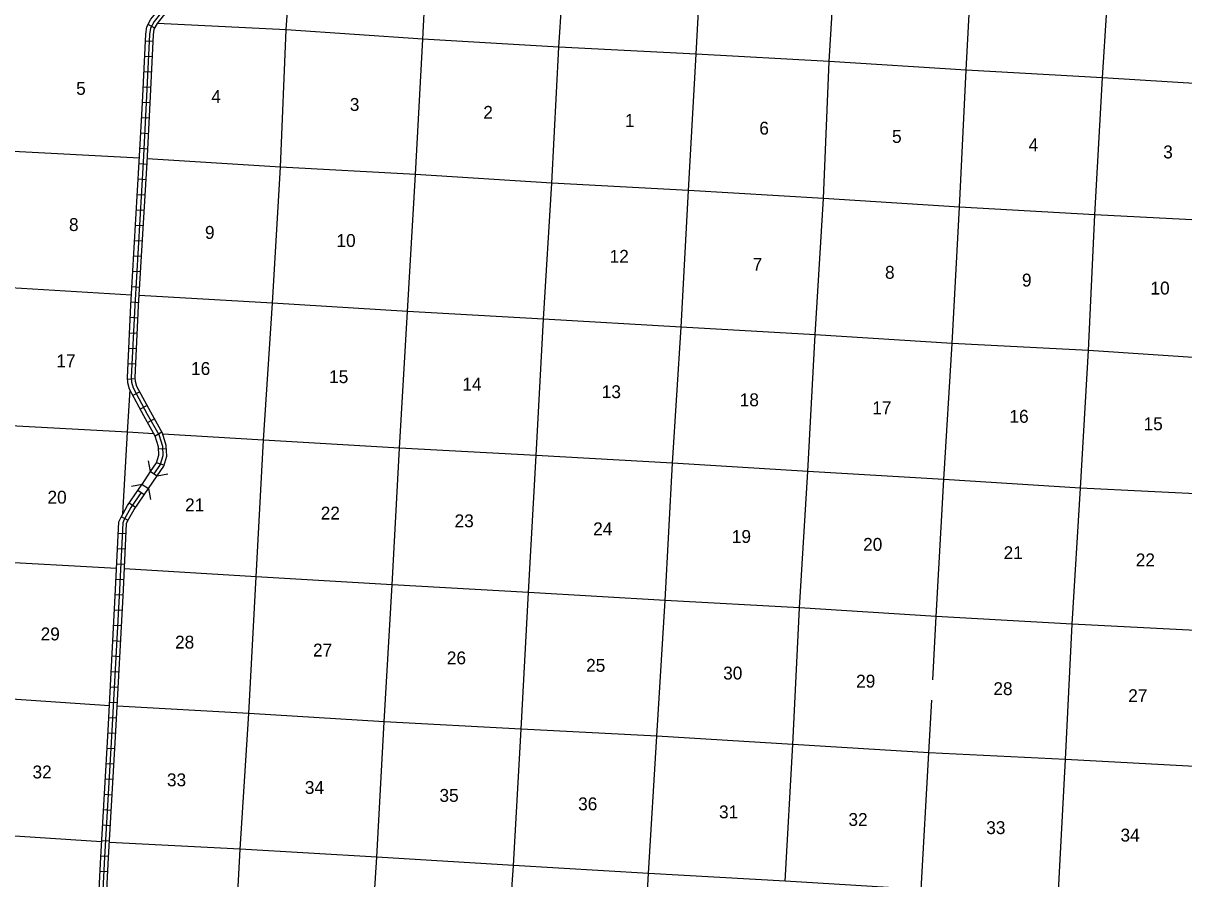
# Model space of a CAD drawing. Extents: x 198971 to 695490, y 15644499 to 16691402.
# Drawn here: x 403220 to 448203, y 16396845 to 16430012 of the extents above; entities that cross this region are included whole.
import ezdxf

# ---------------------------------------------------------------- set-up
doc = ezdxf.new("R2010")
doc.units = 0
for name, color, linetype in [('L13', 7, 'Continuous'), ('L14', 7, 'Continuous'), ('L18', 7, 'Continuous'), ('L8', 7, 'Continuous')]:
    doc.layers.add(name, color=color, linetype=linetype)

msp = doc.modelspace()

# ---------------------------------------------------------------- linework, layer by layer
at = {"layer": 'L13'}
for points in [[(443328, 16396127), (443616, 16401469), (443873, 16406712), (444199, 16411986), (444504, 16417327), (444754, 16422579), (445057, 16427896), (445384, 16433177), (445725, 16438408), (446022, 16443615), (446274, 16448917), (446563, 16453248)], [(438479, 16404554), (438611, 16407011), (438906, 16412320), (439224, 16417602), (439508, 16422877), (439770, 16428196), (440057, 16433521), (440421, 16438717), (440719, 16443925), (440923, 16447148)], [(416920, 16397685), (417211, 16402935), (417514, 16408243), (417808, 16413535), (418110, 16418835), (418422, 16424151), (418713, 16429392), (418981, 16434677), (419382, 16439937), (419676, 16445075)], [(422223, 16397367), (422524, 16402642), (422810, 16407943), (423104, 16413251), (423390, 16418543), (423715, 16423808), (423975, 16429085), (424335, 16434364), (424628, 16439639), (424932, 16444679)], [(432754, 16396752), (433049, 16402052), (433309, 16407354), (433628, 16412636), (433921, 16417928), (434240, 16423218), (434459, 16428523), (434787, 16433829), (435142, 16439009), (435414, 16444217), (435444, 16444765)], [(427458, 16397045), (427779, 16402369), (428105, 16407633), (428384, 16412960), (428726, 16418232), (429004, 16423533), (429297, 16428808), (429589, 16434066), (429880, 16439324), (430181, 16444303)], [(411624, 16397995), (411959, 16403259), (412244, 16408551), (412529, 16413843), (412883, 16419165), (413192, 16424431), (413412, 16429752), (413778, 16434981), (414101, 16440187), (414285, 16443719)], [(465875, 16426730), (460928, 16427011), (455597, 16427272), (450267, 16427566), (445057, 16427896), (439770, 16428196), (434459, 16428523), (429297, 16428808), (423975, 16429085), (418713, 16429392), (413412, 16429752), (408424, 16430003)], [(407726, 16424775), (402586, 16425058), (397341, 16425373), (392062, 16425665), (386775, 16425973), (381522, 16426280), (376228, 16426614), (374243, 16426733)], [(481626, 16420560), (476313, 16420845), (471062, 16421194), (465781, 16421452), (460645, 16421752), (455363, 16422002), (450026, 16422313), (444754, 16422579), (439508, 16422877), (434240, 16423218), (429004, 16423533), (423715, 16423808), (418422, 16424151), (413192, 16424431), (408026, 16424757)], [(407415, 16419468), (402293, 16419775), (397055, 16420073), (391771, 16420423), (386473, 16420674), (381244, 16420979), (375976, 16421312), (374447, 16421394)], [(502169, 16414251), (497041, 16414485), (491928, 16414751), (486609, 16415086), (481335, 16415310), (476030, 16415595), (470800, 16415867), (465454, 16416170), (460324, 16416428), (455036, 16416720), (449713, 16416981), (444504, 16417327), (439224, 16417602), (433921, 16417928), (428726, 16418232), (423390, 16418543), (418110, 16418835), (412883, 16419165), (407715, 16419451)], [(407087, 16410994), (407268, 16414159), (407359, 16415795)], [(408286, 16414098), (407268, 16414159), (402005, 16414441), (396719, 16414766), (391484, 16415098), (386204, 16415381), (383378, 16415550)], [(501910, 16408901), (496766, 16409218), (491602, 16409469), (486313, 16409744), (481016, 16410020), (475737, 16410320), (470482, 16410585), (465262, 16410890), (460072, 16411135), (454760, 16411445), (449447, 16411729), (444199, 16411986), (438906, 16412320), (433628, 16412636), (428384, 16412960), (423104, 16413251), (417808, 16413535), (412529, 16413843), (408630, 16414077)], [(406842, 16408874), (401695, 16409159), (396476, 16409489), (391182, 16409806), (385900, 16410215), (380600, 16410424), (375347, 16410748), (374741, 16410785)], [(501662, 16403631), (496504, 16403899), (491283, 16404179), (486004, 16404479), (480723, 16404745), (475493, 16405009), (470206, 16405309), (464942, 16405583), (459713, 16405880), (454475, 16406161), (449162, 16406446), (443873, 16406712), (438611, 16407011), (433309, 16407354), (428105, 16407633), (422810, 16407943), (417514, 16408243), (412244, 16408551), (407142, 16408857)], [(406559, 16403550), (401420, 16403900), (396157, 16404182), (390863, 16404508), (385570, 16404859), (380283, 16405176), (376812, 16405356)], [(501534, 16398330), (496221, 16398649), (490991, 16398929), (485727, 16399194), (480470, 16399426), (475199, 16399717), (469879, 16400027), (464643, 16400350), (459447, 16400620), (454151, 16400921), (448861, 16401179), (443616, 16401469), (438326, 16401728), (433049, 16402052), (427779, 16402369), (422524, 16402642), (417211, 16402935), (411959, 16403259), (406859, 16403532)], [(438024, 16396436), (438326, 16401728), (438436, 16403773)], [(406260, 16398275), (401101, 16398609), (395897, 16398888), (390627, 16399204), (390527, 16399226), (385375, 16399528), (385275, 16399542), (380122, 16399852), (380014, 16399874), (377998, 16399992)], [(476916, 16394337), (475308, 16394420), (474915, 16394442), (469919, 16394701), (469610, 16394726), (464581, 16394987), (464297, 16395019), (459226, 16395283), (459118, 16395297), (453922, 16395584), (453854, 16395571), (448608, 16395852), (443328, 16396127), (438024, 16396436), (432754, 16396752), (427458, 16397045), (422223, 16397367), (416920, 16397685), (411624, 16397995), (406560, 16398258)], [(410794, 16382388), (411076, 16387661), (411359, 16392920), (411624, 16397995)], [(416019, 16382127), (416290, 16387407), (416598, 16392656), (416920, 16397685)], [(421179, 16381878), (421585, 16387097), (421870, 16392390), (422223, 16397367)], [(426613, 16381582), (426863, 16386773), (427174, 16392072), (427458, 16397045)]]:
    msp.add_lwpolyline(points, dxfattribs=at)
at = {"layer": 'L18'}
for p, q in [((408159, 16412630), (408079, 16413044)), ((407825, 16412136), (408159, 16412630)), ((408072, 16411969), (408406, 16412463)), ((408159, 16412630), (408406, 16412463)), ((408406, 16412463), (408821, 16412543)), ((407825, 16412136), (407411, 16412056)), ((407825, 16412136), (408072, 16411969)), ((408072, 16411969), (408152, 16411555))]:
    msp.add_line(p, q, dxfattribs=at)
at = {"layer": 'L8'}
for p, q in [((408327, 16429826), (408065, 16429968)), ((408255, 16429306), (407957, 16429321)), ((408226, 16428710), (407928, 16428725)), ((408198, 16428114), (407900, 16428129)), ((408169, 16427518), (407871, 16427533)), ((408141, 16426923), (407843, 16426937)), ((408109, 16426326), (407811, 16426342)), ((408077, 16425730), (407779, 16425746)), ((408045, 16425134), (407747, 16425150)), ((408013, 16424538), (407715, 16424555)), ((407978, 16423942), (407680, 16423960)), ((407943, 16423347), (407645, 16423364)), ((407908, 16422751), (407610, 16422769)), ((407873, 16422156), (407575, 16422173)), ((407838, 16421560), (407540, 16421578)), ((407803, 16420964), (407505, 16420982)), ((407768, 16420369), (407470, 16420386)), ((407733, 16419773), (407435, 16419791)), ((407698, 16419178), (407400, 16419195)), ((407668, 16418583), (407370, 16418598)), ((407639, 16417987), (407341, 16418002)), ((407610, 16417392), (407313, 16417406)), ((407582, 16416796), (407284, 16416810)), ((407562, 16416220), (407264, 16416194)), ((407738, 16415720), (407475, 16415580)), ((408019, 16415194), (407756, 16415053)), ((408304, 16414674), (408045, 16414528)), ((408597, 16414154), (408337, 16414008)), ((408770, 16413513), (408472, 16413503)), ((408676, 16412883), (408390, 16412970)), ((407912, 16411732), (407665, 16411900)), ((407578, 16411238), (407331, 16411405)), ((407284, 16410734), (407024, 16410880)), ((407206, 16410221), (406908, 16410236)), ((407178, 16409626), (406880, 16409640)), ((407149, 16409030), (406851, 16409044)), ((407121, 16408434), (406823, 16408448)), ((407091, 16407837), (406793, 16407853)), ((407059, 16407241), (406761, 16407257)), ((407026, 16406645), (406729, 16406661)), ((406994, 16406050), (406696, 16406066)), ((406962, 16405454), (406664, 16405470)), ((406930, 16404858), (406632, 16404874)), ((406897, 16404262), (406600, 16404279)), ((406865, 16403667), (406567, 16403683)), ((406833, 16403071), (406535, 16403087)), ((406800, 16402475), (406502, 16402492)), ((406766, 16401879), (406468, 16401896)), ((406732, 16401283), (406434, 16401301)), ((406698, 16400688), (406400, 16400705)), ((406664, 16400092), (406366, 16400109)), ((406630, 16399497), (406332, 16399514)), ((406596, 16398901), (406298, 16398918)), ((406562, 16398305), (406264, 16398322)), ((406528, 16397710), (406230, 16397727)), ((406497, 16397115), (406199, 16397130))]:
    msp.add_line(p, q, dxfattribs=at)
for points in [[(408159, 16412631), (408390, 16412973), (408479, 16413265), (408469, 16413588), (408338, 16414005), (407897, 16414788), (407345, 16415821), (407274, 16416071), (407257, 16416272), (407392, 16419076), (407719, 16424635), (407842, 16426926), (407969, 16429585), (408013, 16429872), (408172, 16430167), (408425, 16430483), (409490, 16431723), (409581, 16431899), (409624, 16432511), (409584, 16434895), (409622, 16435700), (409777, 16436642), (409858, 16437347), (409852, 16437422)], [(408407, 16412463), (408664, 16412843), (408781, 16413225), (408767, 16413639), (408615, 16414125), (408160, 16414932), (407625, 16415934), (407570, 16416125), (407558, 16416278), (407692, 16419060), (408018, 16424618), (408141, 16426911), (408267, 16429555), (408301, 16429776), (408423, 16430000), (408656, 16430292), (409740, 16431554), (409876, 16431817), (409924, 16432503), (409884, 16434890), (409921, 16435669), (410074, 16436600), (410159, 16437340), (410151, 16437444)], [(409980, 16437098), (409925, 16436621), (409771, 16435685), (409734, 16434893), (409774, 16432507), (409728, 16431858), (409615, 16431639), (408540, 16430387), (408297, 16430083), (408157, 16429824), (408118, 16429570), (407991, 16426919), (407869, 16424626), (407542, 16419068), (407407, 16416275), (407422, 16416098), (407485, 16415877), (408029, 16414860), (408476, 16414065), (408618, 16413614), (408630, 16413245), (408527, 16412908), (408283, 16412547)], [(405055, 16377425), (405065, 16377666), (405082, 16377967), (405331, 16382459), (405412, 16384019), (405672, 16387989), (406069, 16394645), (406227, 16397688), (406507, 16402589), (406803, 16408056), (406929, 16410687), (407001, 16410841), (407267, 16411313), (407824, 16412137)], [(407789, 16411816), (407395, 16411234), (407134, 16410772), (407077, 16410650), (406953, 16408048), (406657, 16402580), (406376, 16397680), (406219, 16394637), (405821, 16387979), (405561, 16384010), (405480, 16382451), (405232, 16377959), (405214, 16377659), (405204, 16377418)], [(405354, 16377412), (405364, 16377651), (405381, 16377950), (405630, 16382443), (405711, 16384001), (405971, 16387970), (406369, 16394629), (406526, 16397672), (406807, 16402572), (407103, 16408041), (407225, 16410613), (407268, 16410703), (407522, 16411155), (408073, 16411969)]]:
    msp.add_lwpolyline(points, dxfattribs=at)

# ---------------------------------------------------------------- texts
at = {"layer": 'L14'}
for s, p in [('5', (405272, 16427236)), ('4', (410513, 16426925)), ('3', (415879, 16426613)), ('2', (421052, 16426306)), ('1', (426541, 16425992)), ('6', (431750, 16425693)), ('5', (436895, 16425372)), ('4', (442189, 16425050)), ('3', (447405, 16424771)), ('8', (404995, 16421956)), ('9', (410265, 16421652)), ('10', (415361, 16421338)), ('12', (425949, 16420725)), ('7', (431493, 16420413)), ('8', (436623, 16420105)), ('9', (441931, 16419804)), ('10', (446912, 16419495)), ('17', (404505, 16416673)), ('16', (409725, 16416376)), ('15', (415076, 16416060)), ('14', (420242, 16415770)), ('13', (425645, 16415477)), ('18', (430992, 16415163)), ('17', (436126, 16414851)), ('16', (441446, 16414523)), ('15', (446644, 16414233)), ('20', (404161, 16411388)), ('21', (409494, 16411088)), ('22', (414751, 16410771)), ('23', (419940, 16410472)), ('24', (425311, 16410162)), ('19', (430685, 16409864)), ('20', (435773, 16409559)), ('21', (441218, 16409236)), ('22', (446341, 16408956)), ('29', (403895, 16406087)), ('28', (409105, 16405770)), ('27', (414452, 16405462)), ('26', (419638, 16405159)), ('25', (425037, 16404870)), ('30', (430349, 16404570)), ('29', (435503, 16404258)), ('28', (440823, 16403965)), ('27', (446048, 16403693)), ('32', (403580, 16400736)), ('33', (408791, 16400432)), ('34', (414136, 16400136)), ('35', (419353, 16399828)), ('36', (424727, 16399501)), ('31', (430189, 16399189)), ('32', (435205, 16398894)), ('33', (440545, 16398578)), ('34', (445750, 16398290))]:
    msp.add_text(s, height=500, rotation=0.0001, dxfattribs=at).set_placement(p)

doc.saveas('drawing.dxf')
